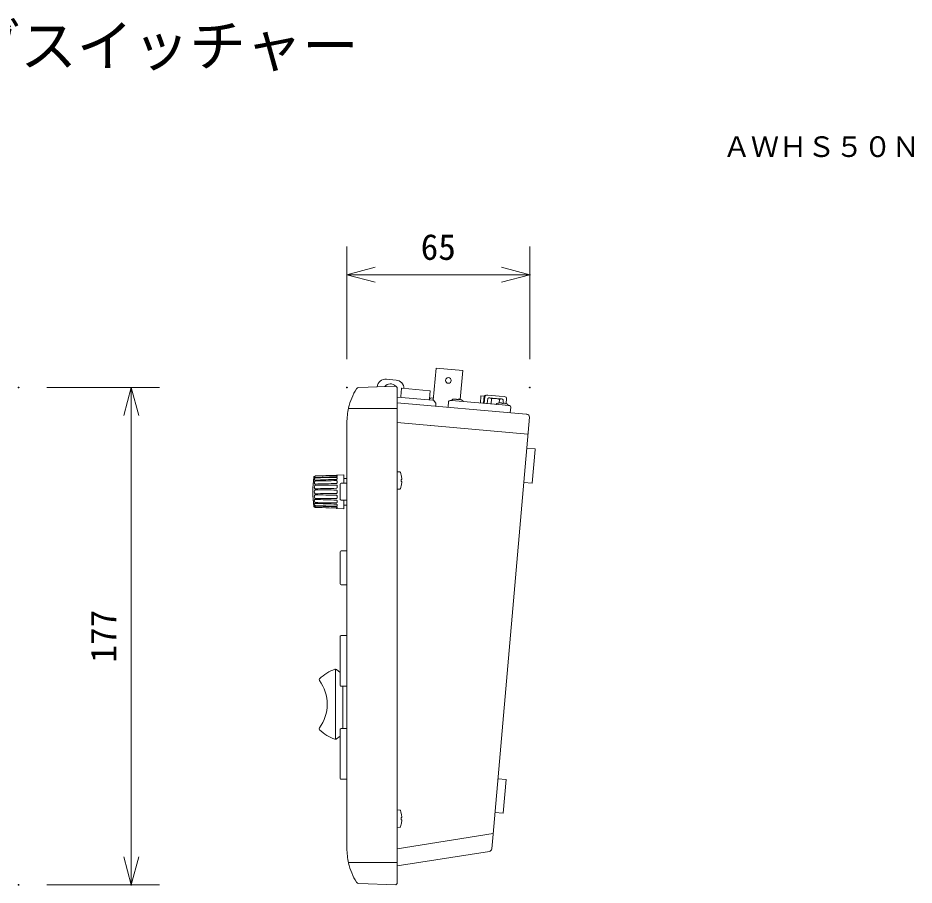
# Model space of a CAD drawing. Units: millimetres, scale not verified. Extents: x -63 to 62, y -57 to 57.
# Drawn here: x -3.7 to 59.9, y -4.7 to 56.8 of the extents above; entities that cross this region are included whole.
import ezdxf
from ezdxf.enums import TextEntityAlignment as Align

# ---------------------------------------------------------------- set-up
doc = ezdxf.new("R2010")
doc.units = ezdxf.units.MM
doc.header["$LTSCALE"] = 0.125
doc.header["$PDMODE"] = 32
doc.header["$PDSIZE"] = 0.025
for name, color, linetype, lineweight in [('0-0_0', 7, 'Continuous', 18), ('0-4_GAIKEI', 1, 'Continuous', 18), ('0-5_SUNPO', 7, 'Continuous', 18)]:
    doc.layers.add(name, color=color, linetype=linetype, lineweight=lineweight)
for name, color, linetype in [('0-2_MOJI1', 7, 'Continuous'), ('0-3_TOUROKU', 7, 'Continuous'), ('0-6_DEFPOINTS', 7, 'Continuous')]:
    doc.layers.add(name, color=color, linetype=linetype)
doc.styles.add('ＭＳ ゴシック', font='')
doc.styles.get('ＭＳ ゴシック').set_extended_font_data('MS Gothic')

# ---------------------------------------------------------------- blocks, each defined once
blk = doc.blocks.new('_OPEN30')
at = {"layer": '0-0_0'}
blk.add_line((0, 0), (-1, 0), dxfattribs=at)
blk.add_lwpolyline([(-1, 0.26795), (0, 0), (-1, -0.26795)], dxfattribs=at)
blk = doc.blocks.new('D6')
at = {"layer": '0-5_SUNPO'}
for p, q in [((19.5039, 30.8356), (19.5039, 38.8356)), ((32.4795, 30.8356), (32.4795, 38.8356)), ((21.5039, 36.8356), (30.4795, 36.8356))]:
    blk.add_line(p, q, dxfattribs=at)
at = {"layer": '0-6_DEFPOINTS'}
for p in [(32.4795, 36.8356), (19.5039, 28.8356), (32.4795, 28.8356)]:
    blk.add_point(p, dxfattribs=at)
at = {"layer": '0-5_SUNPO', "xscale": 2, "yscale": 2, "rotation": 180}
blk.add_blockref('_OPEN30', (19.5039, 36.8356), dxfattribs=at)
at = {"layer": '0-5_SUNPO', "xscale": 2, "yscale": 2}
blk.add_blockref('_OPEN30', (32.4795, 36.8356), dxfattribs=at)
at = {"layer": '0-5_SUNPO', "style": 'ＭＳ ゴシック'}
blk.add_text('65', height=1.833, dxfattribs=at).set_placement((24.7417, 37.3356), align=Align.BOTTOM_LEFT)
blk = doc.blocks.new('D5')
at = {"layer": '0-5_SUNPO'}
for p, q in [((-1.8077, 28.8356), (6.1923, 28.8356)), ((4.1923, 26.8356), (4.1923, -4.466)), ((-1.8077, -6.466), (6.1923, -6.466))]:
    blk.add_line(p, q, dxfattribs=at)
at = {"layer": '0-6_DEFPOINTS'}
for p in [(-3.8077, 28.8356), (-3.8077, -6.466), (4.1923, -6.466)]:
    blk.add_point(p, dxfattribs=at)
at = {"layer": '0-5_SUNPO', "xscale": 2, "yscale": 2}
for p, rotation in [((4.1923, 28.8356), 90), ((4.1923, -6.466), 270)]:
    blk.add_blockref('_OPEN30', p, dxfattribs=dict(at, rotation=rotation))
at = {"layer": '0-5_SUNPO', "style": 'ＭＳ ゴシック'}
blk.add_text('177', height=1.833, rotation=90, dxfattribs=at).set_placement((3.6923, 9.3098), align=Align.BOTTOM_LEFT)

msp = doc.modelspace()

# ---------------------------------------------------------------- linework, layer by layer
at = {"layer": '0-4_GAIKEI'}
for p, q in [((25.8037, 29.6741), (26.0041, 31.9654)), ((27.8969, 31.7998), (26.0041, 31.9654)), ((27.8969, 31.7998), (27.7159, 29.731)), ((27.8969, 31.7998), (27.7159, 29.731)), ((22.4813, 31.1694), (23.1787, 31.1083)), ((23.5092, 29.9532), (23.5024, 29.8754)), ((23.5094, 29.955), (23.5092, 29.9532)), ((23.5582, 30.513), (23.5093, 29.9534)), ((25.5723, 30.3569), (23.5799, 30.5312)), ((25.5411, 29.771), (25.5905, 30.3352)), ((29.1949, 29.9998), (29.1496, 29.4818)), ((29.4288, 29.9793), (29.1949, 29.9998)), ((29.3835, 29.4613), (29.4302, 29.9958)), ((29.4701, 29.9556), (29.4266, 29.4575)), ((29.4288, 29.9793), (29.4298, 29.9792)), ((29.4302, 29.9958), (29.509, 30.0325)), ((29.517, 30.0318), (29.509, 30.0325)), ((30.9174, 29.9294), (30.8623, 29.9342)), ((25.7713, 29.6769), (23.2369, 29.8987)), ((25.5415, 29.7754), (25.5347, 29.6976)), ((25.6781, 29.8457), (25.8174, 29.8335)), ((25.6781, 29.8457), (25.6783, 29.8457)), ((25.6781, 29.8457), (25.6783, 29.8457)), ((25.6781, 29.8457), (25.6783, 29.8457)), ((25.978, 29.2573), (25.9954, 29.4566)), ((25.9954, 29.4566), (25.9851, 29.4688)), ((26.8895, 29.5791), (26.8546, 29.1806)), ((27.0975, 29.6613), (26.9978, 29.67)), ((27.0913, 29.6618), (27.0178, 29.6683)), ((30.7037, 29.3458), (27.0975, 29.6613)), ((27.2734, 29.7593), (27.2739, 29.7579)), ((27.4675, 29.7598), (27.4658, 29.7411)), ((27.4658, 29.7411), (27.4674, 29.7597)), ((27.5854, 29.7306), (27.587, 29.7494)), ((27.778, 29.7151), (27.7772, 29.7138)), ((29.6763, 29.8142), (29.6435, 29.4385)), ((29.6763, 29.8142), (29.7541, 29.8505)), ((29.8181, 29.8449), (29.7541, 29.8505)), ((29.8181, 29.8449), (30.2322, 29.8086)), ((29.9524, 29.7901), (29.9196, 29.4144)), ((30.2791, 29.3829), (30.2056, 29.3894)), ((30.4612, 29.4804), (30.4618, 29.479)), ((30.5046, 29.7418), (30.4818, 29.4813)), ((30.6463, 29.7724), (30.7104, 29.7668)), ((30.6553, 29.4809), (30.6536, 29.4622)), ((30.6536, 29.4622), (30.6553, 29.4808)), ((31.1221, 29.3092), (30.7037, 29.3458)), ((30.7104, 29.7668), (30.7806, 29.7176)), ((30.7806, 29.7176), (30.7575, 29.4534)), ((30.7732, 29.4517), (30.7748, 29.4705)), ((30.9659, 29.4362), (30.965, 29.4349)), ((30.9744, 29.4336), (31.0083, 29.8211)), ((31.2217, 29.3005), (31.1221, 29.3092)), ((31.2018, 29.3022), (31.1283, 29.3086)), ((19.7863, 29.0844), (23.137, 29.0844)), ((23.2369, 29.0844), (23.137, 29.0844)), ((31.2777, 28.7937), (31.3126, 29.1921)), ((32.5305, 27.2787), (23.2369, 28.0918)), ((25.5372, 27.8905), (25.5363, 27.8806)), ((25.6359, 27.8719), (25.6368, 27.8818)), ((26.5923, 27.7882), (26.5932, 27.7982)), ((27.0406, 27.749), (27.0414, 27.7589)), ((27.0505, 27.7481), (27.0514, 27.7581)), ((32.4433, 26.2825), (33.041, 26.2302)), ((33.0376, 26.1904), (33.041, 26.2302)), ((17.3329, 24.2327), (17.3613, 24.2573)), ((17.421, 24.3007), (17.421, 24.2883)), ((17.421, 24.2034), (17.421, 24.168)), ((17.4333, 24.3053), (18.9374, 24.3599)), ((17.4333, 24.3054), (17.4333, 24.3053)), ((18.9374, 24.2647), (18.9374, 24.2644)), ((18.976, 24.3676), (19.4567, 24.3844)), ((18.976, 24.3676), (18.976, 24.3663)), ((18.976, 24.2916), (18.976, 24.3254)), ((19.4567, 23.7844), (19.4567, 24.3844)), ((23.2404, 24.6106), (23.4408, 24.5931)), ((17.421, 24.0066), (17.421, 23.9514)), ((17.421, 23.7294), (17.421, 23.6598)), ((18.976, 24.1084), (18.976, 24.1728)), ((18.976, 23.8348), (18.976, 23.9234)), ((18.976, 23.4976), (18.976, 23.6017)), ((19.1969, 23.7244), (19.1969, 23.6844)), ((19.1969, 23.6844), (19.1969, 22.6844)), ((19.6769, 23.7844), (19.2569, 23.7844)), ((19.4567, 24.1344), (19.6769, 24.1305)), ((23.5588, 24.0644), (23.5325, 24.0644)), ((23.5325, 24.0644), (23.5588, 24.0644)), ((23.5325, 23.9044), (23.5588, 23.9044)), ((23.5325, 23.9044), (23.5589, 23.9044)), ((17.421, 23.3987), (17.421, 23.3216)), ((17.421, 23.0471), (17.421, 22.97)), ((18.976, 23.1296), (18.976, 23.2391)), ((23.4408, 23.3757), (23.2404, 23.3582)), ((17.421, 22.709), (17.421, 22.6394)), ((17.421, 22.4173), (17.421, 22.3621)), ((18.976, 22.7671), (18.976, 22.8712)), ((18.976, 22.4454), (18.976, 22.534)), ((19.1969, 22.6844), (19.1969, 22.6444)), ((19.2569, 22.5844), (19.6769, 22.5844)), ((19.4567, 21.9844), (19.4567, 22.5844)), ((17.3613, 22.1115), (17.3329, 22.136)), ((17.3634, 22.11), (17.3622, 22.1108)), ((17.421, 22.2008), (17.421, 22.1653)), ((17.421, 22.0805), (17.421, 22.0683)), ((17.4333, 22.0633), (17.4333, 22.0635)), ((18.9374, 22.0089), (17.4333, 22.0635)), ((18.976, 22.196), (18.976, 22.2604)), ((18.976, 22.0434), (18.976, 22.0772)), ((18.976, 22.0012), (18.976, 22.0024)), ((19.4567, 21.9844), (18.976, 22.0012)), ((19.6769, 22.2382), (19.4567, 22.2344)), ((19.1969, 18.9244), (19.1969, 18.8797)), ((19.1969, 18.8797), (19.1969, 16.689)), ((19.2569, 18.9844), (19.6769, 18.9844)), ((19.1969, 16.689), (19.1969, 16.6444)), ((19.2569, 16.5844), (19.6769, 16.5844)), ((19.1969, 12.7919), (19.1969, 9.5919)), ((19.3566, 12.9844), (19.2599, 12.9844)), ((19.3566, 12.9844), (19.6769, 12.9844)), ((18.868, 10.5954), (18.868, 5.619)), ((18.9185, 10.5758), (18.9367, 10.5622)), ((19.1969, 10.367), (18.9367, 10.5622)), ((19.2606, 9.3844), (19.3596, 9.3844)), ((19.3596, 9.3844), (19.6769, 9.3844)), ((19.3854, 9.3844), (19.3854, 6.3844)), ((19.3566, 6.3844), (19.2599, 6.3844)), ((19.3566, 6.3844), (19.6769, 6.3844)), ((18.9367, 5.6522), (19.1969, 5.8473)), ((19.1969, 6.1919), (19.1969, 2.9919)), ((18.9367, 5.6522), (18.9185, 5.6385)), ((19.2606, 2.7844), (19.3596, 2.7844)), ((19.3596, 2.7844), (19.6769, 2.7844)), ((30.3899, 2.8122), (30.9876, 2.7599)), ((23.2404, 0.6106), (23.4408, 0.5931)), ((23.5342, 0.3647), (23.5325, 0.3636)), ((23.5588, 0.0644), (23.5325, 0.0644)), ((23.5325, 0.0644), (23.5588, 0.0644)), ((23.4408, -0.6243), (23.2404, -0.6418)), ((23.5325, -0.0956), (23.5588, -0.0956)), ((23.5325, -0.0956), (23.5589, -0.0956)), ((23.5342, -0.3959), (23.5325, -0.3948)), ((30.0506, -1.066), (23.2369, -2.1452)), ((23.137, -3.1156), (19.7863, -3.1156)), ((23.2369, -3.1156), (23.137, -3.1156))]:
    msp.add_line(p, q, dxfattribs=at)
at = {"layer": '0-4_GAIKEI', "color": 7}
for p, q in [((23.137, 30.6809), (20.5178, 30.5894)), ((23.2369, 30.5844), (23.137, 30.6809)), ((23.2369, 29.4971), (23.2369, 30.5844)), ((23.2369, -3.3702), (23.2369, 29.4971)), ((23.2369, 29.4971), (32.4134, 28.6943)), ((32.4134, 28.6943), (32.4529, 28.6908)), ((19.6769, 28.0844), (19.6769, -2.1156)), ((30.0474, -1.1028), (32.635, 28.4737)), ((29.9556, -2.1523), (30.0474, -1.1032)), ((23.2369, -3.3702), (29.7873, -2.3328)), ((23.2369, -4.6156), (23.2369, -3.3702)), ((20.5178, -4.6207), (23.137, -4.7121)), ((23.2369, -4.6156), (23.137, -4.7121))]:
    msp.add_line(p, q, dxfattribs=at)
at = {"layer": '0-4_GAIKEI'}
for points in [[(30.8623, 29.9342), (30.4954, 29.9663), (29.6781, 30.0378), (29.5785, 30.0465)], [(25.9851, 29.4688), (25.8136, 29.6732), (25.7713, 29.6769)], [(27.4674, 29.7598), (27.4615, 29.7632), (27.4446, 29.7656), (27.4191, 29.7669), (27.3888, 29.7667)], [(27.6657, 29.7425), (27.6359, 29.7479), (27.6106, 29.7511), (27.5934, 29.7516), (27.587, 29.7494)], [(30.2322, 29.8086), (30.1622, 29.8118), (30.0921, 29.8094), (30.022, 29.8018), (29.9524, 29.7901)], [(30.5046, 29.7418), (30.4387, 29.7653), (30.3713, 29.7848), (30.3022, 29.7995), (30.2322, 29.8086), (30.6463, 29.7724)], [(30.6553, 29.4809), (30.6494, 29.4843), (30.6324, 29.4867), (30.6069, 29.488), (30.5766, 29.4878)], [(30.8535, 29.4636), (30.8237, 29.469), (30.7984, 29.4722), (30.7812, 29.4727), (30.7748, 29.4705)], [(33.0376, 26.1904), (32.8284, 23.7995), (32.2307, 23.8518)], [(17.421, 24.2883), (17.3977, 24.2633), (17.3785, 24.2401), (17.3655, 24.2198), (17.3607, 24.2043), (17.3655, 24.1952), (17.3785, 24.1927), (17.3976, 24.1958), (17.421, 24.2034)], [(17.421, 24.2883), (17.4267, 24.2917), (17.4333, 24.293)], [(17.421, 24.2034), (17.4267, 24.2066), (17.4333, 24.2078)], [(18.9374, 24.3402), (18.5549, 24.3283), (17.4333, 24.293)], [(17.4333, 24.2078), (17.9245, 24.2262), (18.9374, 24.2644)], [(18.976, 24.3663), (18.9694, 24.3634), (18.9572, 24.3614), (18.9374, 24.3599)], [(18.9374, 24.3402), (18.948, 24.3401), (18.9572, 24.3392), (18.9694, 24.3357), (18.9748, 24.3309), (18.976, 24.3254)], [(18.976, 24.2916), (18.9748, 24.2837), (18.9694, 24.2757), (18.9643, 24.2718), (18.9572, 24.2683), (18.948, 24.2657), (18.9374, 24.2644)], [(18.9374, 24.2075), (18.948, 24.2067), (18.9572, 24.204), (18.9643, 24.2001), (18.9694, 24.1953), (18.9727, 24.1901), (18.9748, 24.1845), (18.976, 24.1728)], [(23.5588, 24.0644), (23.5653, 24.0768), (23.5676, 24.1107), (23.5653, 24.1605), (23.5588, 24.2194)], [(17.421, 24.168), (17.3977, 24.1376), (17.3785, 24.1073), (17.3655, 24.0781), (17.3607, 24.052), (17.3655, 24.0314), (17.3785, 24.0172), (17.3976, 24.0093), (17.421, 24.0066)], [(17.421, 23.9514), (17.3977, 23.9186), (17.3785, 23.8842), (17.3655, 23.849), (17.3607, 23.8148), (17.3655, 23.7846), (17.3785, 23.7602), (17.3976, 23.7421), (17.421, 23.7294)], [(17.421, 23.6598), (17.3977, 23.6278), (17.3785, 23.5927), (17.3655, 23.5547), (17.3607, 23.5159), (17.3655, 23.4791), (17.3785, 23.4469), (17.3976, 23.4202), (17.421, 23.3987)], [(17.421, 24.168), (17.4267, 24.171), (17.4333, 24.1722)], [(17.421, 24.0066), (17.4267, 24.0092), (17.4333, 24.0102)], [(17.421, 23.9514), (17.4267, 23.9538), (17.4333, 23.9547)], [(17.421, 23.7294), (17.4267, 23.7311), (17.4333, 23.7317)], [(17.421, 23.6598), (17.4267, 23.6613), (17.4333, 23.6619)], [(18.976, 24.1084), (18.9748, 24.0948), (18.9728, 24.088), (18.9694, 24.0812), (18.9643, 24.0748), (18.9572, 24.0692), (18.948, 24.0651), (18.9374, 24.0633)], [(18.9374, 23.9745), (18.948, 23.9731), (18.9572, 23.969), (18.9643, 23.9631), (18.9694, 23.956), (18.9727, 23.9483), (18.9748, 23.9402), (18.976, 23.9234)], [(18.976, 23.8348), (18.9748, 23.8167), (18.9728, 23.8077), (18.9694, 23.7989), (18.9643, 23.7906), (18.9572, 23.7834), (18.948, 23.7782), (18.9374, 23.7761)], [(18.9374, 23.6643), (18.948, 23.6624), (18.9572, 23.6572), (18.9643, 23.6498), (18.9694, 23.6411), (18.9727, 23.6317), (18.9748, 23.6219), (18.976, 23.6017)], [(23.5588, 23.7494), (23.5653, 23.8082), (23.5676, 23.8581), (23.5653, 23.8919), (23.5589, 23.9044)], [(17.421, 22.97), (17.3977, 22.9486), (17.3785, 22.922), (17.3655, 22.8899), (17.3607, 22.8531), (17.3655, 22.8142), (17.3785, 22.7763), (17.3976, 22.7411), (17.421, 22.709)], [(17.421, 23.3987), (17.4267, 23.3994), (17.4333, 23.3997)], [(17.421, 23.3216), (17.4267, 23.3221), (17.4333, 23.3222)], [(17.4333, 23.0465), (17.4267, 23.0467), (17.421, 23.0471)], [(17.4333, 22.9691), (17.4267, 22.9694), (17.421, 22.97)], [(18.976, 23.4976), (18.9748, 23.4767), (18.9728, 23.4665), (18.9694, 23.4565), (18.9643, 23.4471), (18.9572, 23.439), (18.948, 23.4333), (18.9374, 23.431)], [(18.9374, 23.307), (18.948, 23.3049), (18.9572, 23.2992), (18.9643, 23.291), (18.9694, 23.2815), (18.9727, 23.2714), (18.9748, 23.2608), (18.976, 23.2391)], [(18.976, 23.1296), (18.9748, 23.1081), (18.9728, 23.0976), (18.9694, 23.0874), (18.9643, 23.0778), (18.9572, 23.0697), (18.948, 23.064), (18.9374, 23.0617)], [(18.9374, 22.9378), (18.948, 22.9355), (18.9572, 22.9298), (18.9643, 22.9218), (18.9694, 22.9124), (18.9727, 22.9025), (18.9748, 22.8922), (18.976, 22.8712)], [(17.421, 22.6394), (17.3977, 22.6268), (17.3785, 22.6087), (17.3655, 22.5843), (17.3607, 22.5542), (17.3655, 22.52), (17.3785, 22.4847), (17.3976, 22.4503), (17.421, 22.4173)], [(17.421, 22.3621), (17.3977, 22.3595), (17.3785, 22.3516), (17.3655, 22.3375), (17.3607, 22.3169), (17.3655, 22.2908), (17.3785, 22.2616), (17.3976, 22.2313), (17.421, 22.2008)], [(17.4333, 22.7069), (17.4267, 22.7075), (17.421, 22.709)], [(17.4333, 22.6371), (17.4267, 22.6377), (17.421, 22.6394)], [(17.4333, 22.414), (17.4267, 22.415), (17.421, 22.4173)], [(17.4333, 22.3586), (17.4267, 22.3596), (17.421, 22.3621)], [(18.976, 22.7671), (18.9748, 22.747), (18.9728, 22.7373), (18.9694, 22.7278), (18.9643, 22.719), (18.9572, 22.7116), (18.948, 22.7064), (18.9374, 22.7045)], [(18.9374, 22.5927), (18.948, 22.5906), (18.9572, 22.5854), (18.9643, 22.5783), (18.9694, 22.57), (18.9727, 22.5612), (18.9748, 22.5522), (18.976, 22.534)], [(18.976, 22.4454), (18.9748, 22.4287), (18.9728, 22.4207), (18.9694, 22.4129), (18.9643, 22.4058), (18.9572, 22.3998), (18.948, 22.3957), (18.9374, 22.3942)], [(18.9374, 22.3055), (18.948, 22.3037), (18.9572, 22.2997), (18.9643, 22.2941), (18.9694, 22.2877), (18.9727, 22.281), (18.9748, 22.2741), (18.976, 22.2604)], [(17.421, 22.1653), (17.3977, 22.173), (17.3785, 22.1761), (17.3655, 22.1736), (17.3607, 22.1645), (17.3655, 22.149), (17.3785, 22.1288), (17.3976, 22.1056), (17.421, 22.0805)], [(17.3619, 22.1112), (17.3607, 22.112), (17.3607, 22.112)], [(17.421, 22.0683), (17.3785, 22.0993), (17.3619, 22.1112)], [(17.4333, 22.1965), (17.4267, 22.1977), (17.421, 22.2008)], [(18.9374, 22.1043), (18.5549, 22.1188), (17.4333, 22.1609), (17.4267, 22.1622), (17.421, 22.1653)], [(17.4333, 22.0758), (17.4267, 22.0771), (17.421, 22.0805)], [(17.4221, 22.0673), (17.4215, 22.0678), (17.421, 22.0683)], [(17.4333, 22.0758), (17.9245, 22.0602), (18.9374, 22.0285)], [(18.976, 22.196), (18.9748, 22.1844), (18.9728, 22.1788), (18.9694, 22.1736), (18.9643, 22.1687), (18.9572, 22.1648), (18.948, 22.1621), (18.9374, 22.1613)], [(18.9374, 22.1043), (18.948, 22.1031), (18.9572, 22.1005), (18.9643, 22.097), (18.9694, 22.0931), (18.9748, 22.0851), (18.976, 22.0772)], [(18.976, 22.0434), (18.9748, 22.0379), (18.9694, 22.0331), (18.9572, 22.0296), (18.948, 22.0286), (18.9374, 22.0285)], [(18.9374, 22.0089), (18.9572, 22.0074), (18.9694, 22.0054), (18.976, 22.0024)], [(30.9876, 2.7599), (30.7785, 0.369), (30.1808, 0.4213)], [(23.5588, 0.0644), (23.5653, 0.0768), (23.5676, 0.1107), (23.5653, 0.1605), (23.5588, 0.2194)], [(23.5588, -0.2506), (23.5653, -0.1918), (23.5676, -0.1419), (23.5653, -0.1081), (23.5589, -0.0956)]]:
    msp.add_lwpolyline(points, dxfattribs=at)
msp.add_circle((26.8808, 31.0856), 0.2, dxfattribs=at)
at = {"layer": '0-4_GAIKEI', "color": 7}
for centre, radius, start, end in [((20.5248, 30.3896), 0.2, 92, 148.60455), ((24.3019, 28.0844), 4.625, 148.60455, 166.93898), ((24.3019, 28.0844), 4.625, 166.93898, 180), ((32.4354, 28.4912), 0.2004, 355, 85), ((24.3019, -2.1156), 4.625, 180, 193.06102), ((29.756, -2.1348), 0.2004, 279, 355), ((24.3019, -2.1156), 4.625, 193.06102, 211.39545), ((20.5248, -4.4208), 0.2, 211.39545, 268)]:
    msp.add_arc(centre, radius, start, end, dxfattribs=at)
at = {"layer": '0-4_GAIKEI'}
for centre, radius, start, end in [((22.429, 30.5716), 0.6, 85, 173.90519), ((22.7603, 30.3419), 0.5, 43.27366, 141.36024), ((23.1264, 30.5106), 0.6, 0.73917, 85), ((23.5781, 30.5113), 0.02, 85, 175), ((25.5705, 30.3369), 0.02, 355, 85), ((29.5698, 29.9469), 0.1, 85, 175), ((30.9086, 29.8298), 0.1, 355, 85), ((25.6643, 29.6862), 0.1601, 85.03594, 139.51982), ((26.9891, 29.5704), 0.1, 85, 175), ((27.235, 29.5915), 0.16, 100.45689, 153.92016), ((27.4235, 28.5687), 1.2, 97.18379, 100.444), ((27.2759, 29.7395), 0.02, 74.66252, 97.17813), ((27.4235, 28.5687), 1.1985, 91.65981, 97.16693), ((27.4124, 28.4425), 1.2996, 82.35393, 87.64607), ((27.4124, 28.4425), 1.2996, 82.35393, 87.64607), ((27.4235, 28.5687), 1.1985, 72.83307, 78.34017), ((27.7721, 29.696), 0.02, 72.84114, 95.3375), ((27.4235, 28.5687), 1.2, 69.56356, 72.81601), ((27.7867, 29.5432), 0.16, 16.07984, 69.54165), ((29.8037, 29.5684), 0.2769, 87.00762, 117.37663), ((29.7838, 29.5688), 0.2782, 52.69912, 82.91664), ((30.4228, 29.3126), 0.16, 100.45689, 153.92016), ((30.6113, 28.2898), 1.2, 97.18379, 100.444), ((30.4637, 29.4606), 0.02, 74.66303, 97.17813), ((30.6113, 28.2898), 1.1985, 91.65981, 97.16693), ((30.6319, 29.4959), 0.2769, 87.00762, 117.37663), ((30.612, 29.4963), 0.2782, 52.69912, 82.91664), ((30.6003, 28.1636), 1.2996, 82.35393, 87.64607), ((30.6113, 28.2898), 1.1985, 72.83307, 78.34017), ((30.9599, 29.4171), 0.02, 72.84114, 95.3375), ((30.6113, 28.2898), 1.2, 69.56356, 72.81601), ((30.9745, 29.2643), 0.16, 16.07984, 69.54165), ((31.213, 29.2008), 0.1, 355, 85), ((24.5067, 23.1844), 7.25, 171.68579, 188.31421), ((15.7435, 26.5428), 2.8001, 305.29361, 306.8457), ((17.4339, 24.2854), 0.02, 91.66223, 124.28419), ((43.7144, -1065.5746), 1090.0637, 91.30244, 91.38151), ((23.2369, 24.5707), 0.04, 85.02538, 90), ((23.4373, 24.5532), 0.04, 19.85997, 85.02538), ((21.8632, 23.9844), 1.7138, 12.82407, 19.866), ((21.8632, 23.9844), 1.7119, 7.88989, 12.79811), ((28.6113, -768.0528), 792.0864, 90.69978, 90.80859), ((19.2723, -650.2467), 673.9111, 90.02847, 90.15635), ((-22.3672, 1173.0073), 1149.6863, 271.9839, 272.0589), ((-6.4123, 857.5904), 834.1996, 271.63803, 271.74138), ((19.2569, 23.7244), 0.06, 90, 180), ((21.8632, 23.9844), 1.7138, 340.13303, 347.1801), ((21.6097, 23.9844), 1.9245, 357.61753, 2.38247), ((21.6097, 23.9844), 1.9245, 357.61753, 2.38247), ((21.8632, 23.9844), 1.7119, 347.20189, 352.11003), ((17.5491, 23.1844), 0.1877, 133.02511, 226.97489), ((3.4334, 732.0823), 708.8209, 271.13172, 271.25333), ((4.1409, -651.7264), 674.8265, 88.74361, 88.87134), ((11.7117, -617.9037), 641.2514, 89.35437, 89.48876), ((11.3857, 696.5634), 673.544, 270.51446, 270.64241), ((23.2369, 23.398), 0.04, 270, 274.97541), ((23.4373, 23.4156), 0.04, 274.97541, 340.1073), ((-5.232, -771.2103), 794.1709, 88.25602, 88.36458), ((-20.4192, -1071.448), 1094.4614, 87.93921, 88.018), ((19.327, 730.5432), 707.8388, 269.84672, 269.96846), ((29.136, 854.2772), 831.9455, 269.19402, 269.29761), ((19.2569, 22.6444), 0.06, 180, 270), ((16.0362, 20.238), 2.2947, 54.14376, 54.69949), ((17.434, 22.0833), 0.02, 233.34442, 267.92314), ((44.9978, 1166.729), 1144.8644, 268.62038, 268.69567), ((19.2569, 18.9244), 0.06, 90, 180), ((19.2569, 16.6444), 0.06, 180, 270), ((22.2026, 12.7919), 3.0057, 177.42153, 180), ((19.2599, 12.9244), 0.06, 90.01269, 177.40513), ((19.7558, 7.8656), 2.879, 108.83704, 134.48283), ((18.8585, 10.4958), 0.1, 53.1301, 108.83704), ((17.8085, 9.8484), 0.1, 134.48283, 216.14408), ((15.4246, 8.1072), 2.8521, 323.85592, 36.14408), ((22.2026, 9.5919), 3.0057, 180, 182.8733), ((19.2606, 9.4444), 0.06, 183.16257, 269.97229), ((17.8085, 6.366), 0.1, 143.85592, 225.51717), ((19.2599, 6.3244), 0.06, 90.01269, 177.40513), ((19.7558, 8.3487), 2.879, 225.51717, 251.16296), ((22.2026, 6.1919), 3.0057, 177.42153, 180), ((18.8585, 5.7185), 0.1, 251.16296, 306.8699), ((22.2026, 2.9919), 3.0057, 180, 182.8733), ((19.2606, 2.8444), 0.06, 183.16257, 269.97229), ((23.2369, 0.5707), 0.04, 85.02538, 90), ((23.4373, 0.5532), 0.04, 19.85997, 85.02538), ((21.8632, -0.0156), 1.7138, 12.82407, 19.866), ((21.6097, -0.0156), 1.9245, 357.61753, 2.38247), ((21.6097, -0.0156), 1.9245, 357.61753, 2.38247), ((21.8632, -0.0156), 1.7119, 7.88989, 12.79811), ((23.5147, 0.3603), 0.02, 347.7172, 12.79319), ((23.4373, -0.5844), 0.04, 274.97541, 340.1073), ((21.8632, -0.0156), 1.7138, 340.13303, 347.1801), ((21.8632, -0.0156), 1.7119, 347.20189, 352.11003), ((23.5147, -0.3915), 0.02, 347.18146, 12.28283), ((23.2369, -0.602), 0.04, 270, 274.97541)]:
    msp.add_arc(centre, radius, start, end, dxfattribs=at)

# ---------------------------------------------------------------- block references
at = {"layer": '0-5_SUNPO'}
for name in ['D6', 'D5']:
    msp.add_blockref(name, (0.173, 1.7538), dxfattribs=at)

# ---------------------------------------------------------------- texts
at = {"layer": '0-2_MOJI1', "style": 'ＭＳ ゴシック'}
msp.add_text('コンパクトライブスイッチャー', height=2.933, dxfattribs=at).set_placement((-35.5125, 52.4997), align=Align.BOTTOM_LEFT)
at = {"layer": '0-3_TOUROKU', "style": 'ＭＳ ゴシック'}
msp.add_text('ＡＷＨＳ５０Ｎ', height=1.466, dxfattribs=at).set_placement((46.3542, 46.4997), align=Align.BOTTOM_LEFT)

doc.saveas('drawing.dxf')
